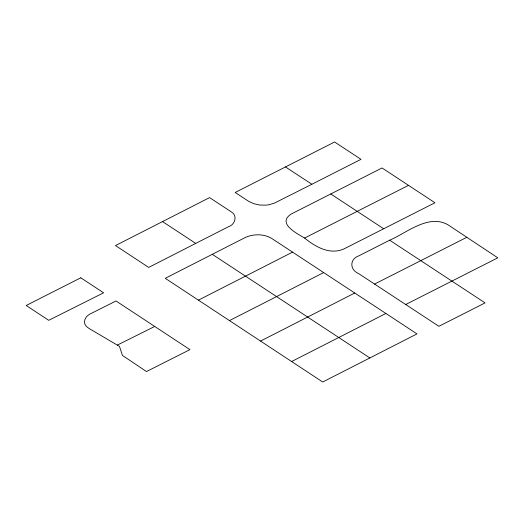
<?xml version="1.0" encoding="UTF-8"?>
<svg xmlns="http://www.w3.org/2000/svg" width="524" height="524" viewBox="0 0 524 524"><rect width="100%" height="100%" fill="white"/><g stroke="black" fill="none" stroke-linecap="round" stroke-linejoin="round"><path stroke-width="0.79" d="M195.721 243.411L148.678 267.417L115.503 245.566L209.58 197.613L231.294 211.866C237.876 215.613 235.053 224.737 228.536 226.696L195.721 243.411L162.545 221.587M212.292 254.317L165.257 278.316L322.705 382.003L416.986 333.906L273.358 239.514C265.38 233.796 254.35 233.534 245.533 237.379L212.292 254.317L369.859 357.958M198.406 300.154L292.556 252.136M229.473 320.603L323.662 272.585M260.552 341.065L354.748 293.021M385.9 313.47L291.619 361.54M311.865 184.258L360.99 159.335L334.613 141.997L235.204 192.472L248.887 201.471L253.891 203.718L259.734 205.041L265.976 205.133L269.087 204.746L274.556 203.05L311.865 184.258L285.488 166.953M330.768 193.972L382.055 167.955L434.959 202.755L344.15 248.828C329.897 255.306 315.572 246.902 304.595 238.047C297.475 233.711 276.325 223.407 291.331 213.969L330.768 193.972L383.679 228.772M408.497 185.352L304.595 238.047M389.653 240.202L358.816 255.856C349.515 259.007 349.632 269.808 358.455 273.482L438.896 326.308L485.067 302.885L389.653 240.202C407.449 232.584 430.794 211.657 450.895 226.735L497.8 257.821L405.72 304.516M374.588 284.08L466.825 237.293M117.304 345.106L119.459 346.377L122.478 355.455L146.478 371.542L189.937 349.632L116.033 300.986L90.174 313.942C86.453 315.736 83.539 319.653 84.77 323.911L86.283 326.373L89.237 328.594L117.304 345.106L154.724 326.452M80.794 277.792L26.2 305.492L48.732 320.321L103.595 292.805L80.794 277.792"/></g></svg>
